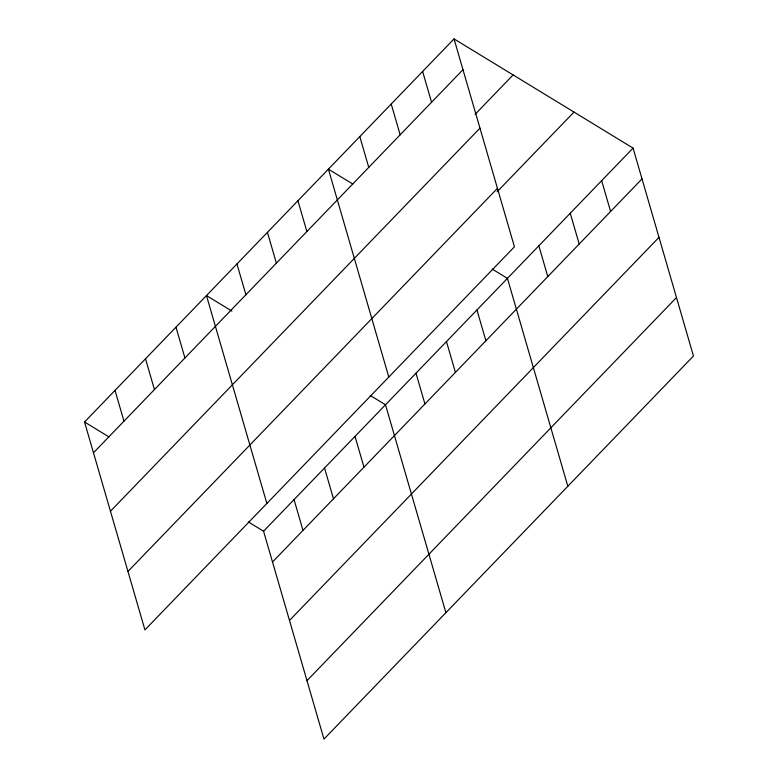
<?xml version="1.0" encoding="UTF-8"?>
<svg xmlns="http://www.w3.org/2000/svg" width="778" height="778" viewBox="0 0 778 778"><rect width="100%" height="100%" fill="white"/><g stroke="black" fill="none" stroke-linecap="round" stroke-linejoin="round"><path stroke-width="1.17" d="M454.031 38.9L514.433 246.791L144.932 629.888L84.539 421.997L454.031 38.9L633.068 148.112L693.461 356.003L323.969 739.1L263.567 531.209L248.289 521.892M93.477 452.786L462.978 69.689M475.095 114.356L513.11 74.941M110.457 511.234L479.958 128.137M127.952 571.451L497.453 188.344M497.123 191.767L573.989 112.071M263.567 531.209L633.068 148.112M272.514 561.998L642.015 178.901M289.494 620.445L658.995 237.348M306.989 680.653L676.49 297.556M352.852 184.065L328.404 169.157L388.806 377.048M492.163 269.042L507.441 278.368L567.833 486.26M231.932 311.112L206.471 295.572L266.864 503.463M370.221 395.467L385.499 404.784L445.901 612.675M84.539 421.997L108.978 436.915M601.657 180.671L610.604 211.47M570.255 213.24L579.202 244.029M538.843 245.799L547.79 276.589M422.629 71.459L431.576 102.258M476.953 309.975L485.9 340.764M391.217 104.028L400.164 134.818M446.475 341.581L455.412 372.37M359.815 136.588L368.762 167.377M415.987 373.177L424.934 403.976M297.925 200.763L306.863 231.552M355.021 436.39L363.968 467.189M267.438 232.369L276.385 263.159M324.533 467.996L333.48 498.786M236.95 263.966L245.897 294.765M294.055 499.602L303.002 530.392M175.984 327.178L184.931 357.977M145.505 358.784L154.452 389.584M115.018 390.391L123.965 421.18"/></g></svg>
